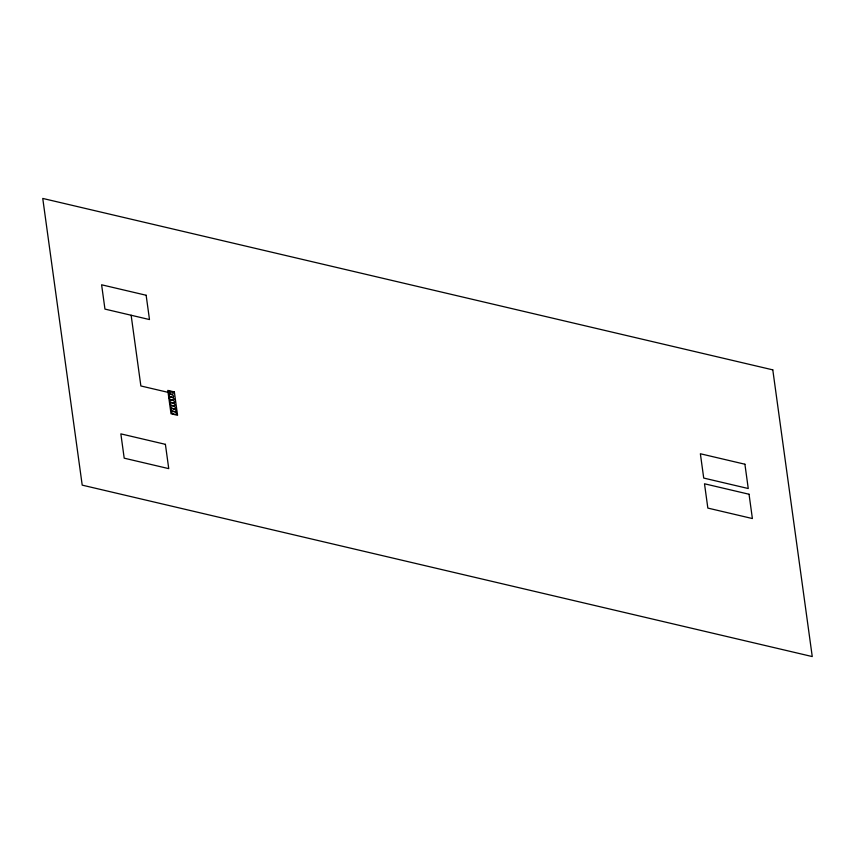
<?xml version="1.0" encoding="UTF-8"?>
<svg xmlns="http://www.w3.org/2000/svg" width="855" height="855" viewBox="0 0 855 855"><rect width="100%" height="100%" fill="white"/><g stroke="black" fill="none" stroke-linecap="round" stroke-linejoin="round"><path stroke-width="1.28" d="M173.779 411.447L174.409 411.554A2.586 1.229 20.1 0 0 176.044 410.689A2.586 1.229 20.1 0 0 174.046 408.968L172.774 408.669A2.586 1.229 20.1 0 0 171.139 409.534A2.586 1.229 20.1 0 0 173.138 411.255L174.527 411.757A2.586 1.229 20.1 0 1 176.525 413.478A2.586 1.229 20.1 0 1 174.88 414.344L174.249 414.237A2.586 1.229 20.1 0 1 171.609 412.324A2.586 1.229 20.1 0 1 173.886 411.565M170.84 393.001L140.872 385.968L131.136 315.249M171.321 397.265L171.866 397.404M173.212 408.743L173.757 408.882M168.275 391.964L168.371 392.659A2.586 1.229 20.1 0 0 170.872 394.208L171.502 394.315A2.586 1.229 20.1 0 0 173.148 393.45A2.586 1.229 20.1 0 0 171.15 391.729L170.508 391.537A2.586 1.229 20.1 0 0 168.275 391.964M171.513 397.297L170.882 397.19A2.586 1.229 20.1 0 0 169.237 398.056A2.586 1.229 20.1 0 0 171.235 399.777L172.507 400.076A2.586 1.229 20.1 0 0 174.153 399.21A2.586 1.229 20.1 0 0 172.154 397.49L171.513 397.297M172.988 402.865L172.357 402.758A2.586 1.229 20.1 0 1 169.718 400.845A2.586 1.229 20.1 0 1 171.983 400.087L172.625 400.279A2.586 1.229 20.1 0 1 174.623 402A2.586 1.229 20.1 0 1 172.988 402.865M173.405 405.794L172.774 405.687A2.586 1.229 20.1 0 1 170.134 403.774A2.586 1.229 20.1 0 1 172.4 403.004L173.041 403.207A2.586 1.229 20.1 0 1 175.04 404.928A2.586 1.229 20.1 0 1 173.405 405.794M772.792 369.862L42.75 198.435L82.208 485.138L812.25 656.565L772.792 369.862M146.141 295.253L101.606 284.79L104.951 309.093L149.486 319.556L146.141 295.253M744.908 464.222L700.373 453.759L703.718 478.063L748.253 488.526L744.908 464.222M749.044 494.243L704.499 483.78L707.844 508.084L752.389 518.547L749.044 494.243M174.356 391.932L167.783 390.393L171.011 413.767L177.573 415.306L174.356 391.932M165.4 444.333L120.854 433.87L124.199 458.173L168.745 468.636L165.4 444.333M171.481 407.782A2.586 1.229 20.1 0 0 175.51 408.156A2.586 1.229 20.1 0 0 172.272 405.804A2.586 1.229 20.1 0 0 171.481 407.782M169.589 396.314A2.586 1.229 20.1 0 0 173.618 396.677A2.586 1.229 20.1 0 0 170.38 394.326A2.586 1.229 20.1 0 0 169.589 396.314"/></g></svg>
